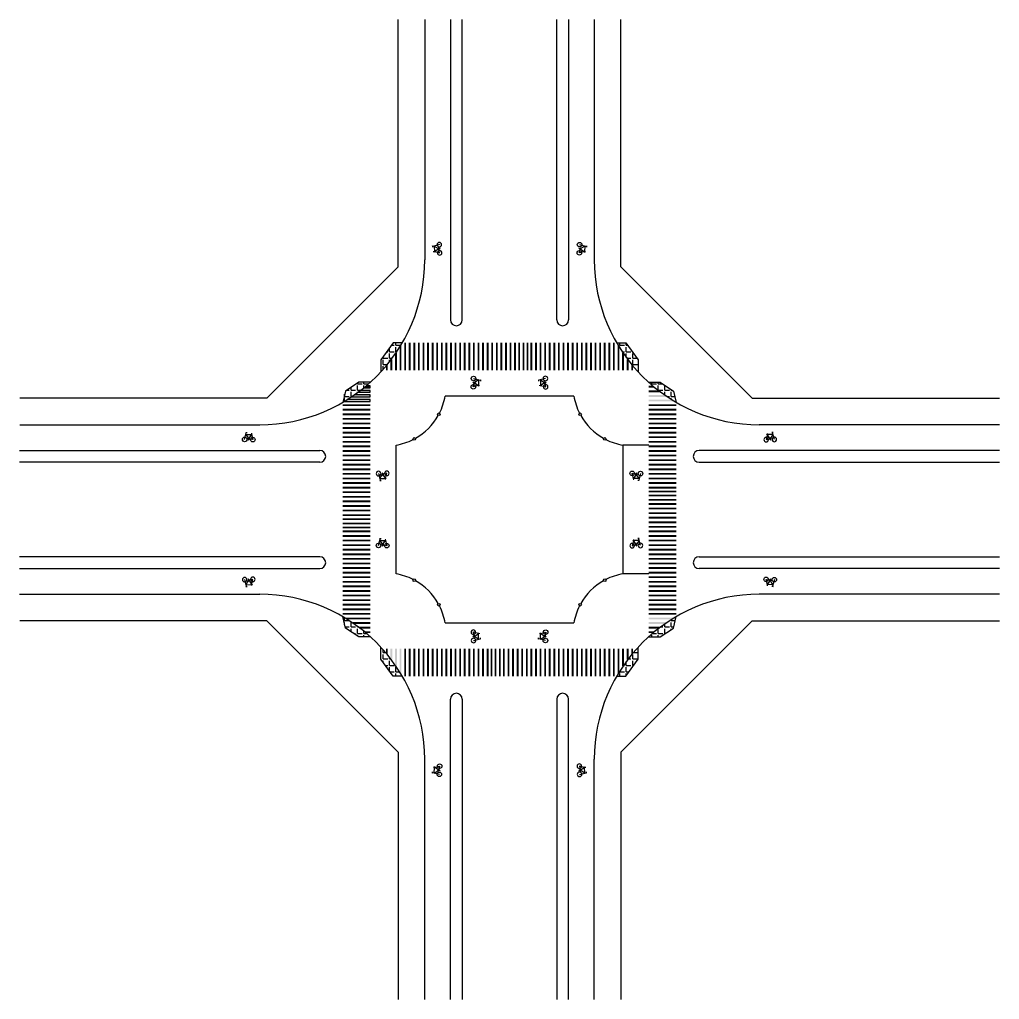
# Model space of a CAD drawing. Header units: millimetres. Extents: x -87150 to -43157, y 34118 to 68472.
# Drawn here: x -43263.7 to -43156.8, y 34232.2 to 34339.1 of the extents above; entities that cross this region are included whole.
import ezdxf

# ---------------------------------------------------------------- set-up
doc = ezdxf.new("R2010")
doc.units = ezdxf.units.MM
for name, color, linetype in [('ROADMARK', 7, 'Continuous'), ('tj绿化带', 3, 'Continuous'), ('tj道路标线', 7, 'Continuous'), ('人行横道', 7, 'Continuous')]:
    doc.layers.add(name, color=color, linetype=linetype)
pattern_1 = [(0, (-44031.4865, 33278.1872), (0, 0.6985), [0.508, -0.1905]), (90, (-44031.4865, 33278.1872), (-0.6985, 4e-17), [0.508, -0.1905])]

# ---------------------------------------------------------------- blocks, each defined once
blk = doc.blocks.new('BIKE')
at = {"layer": '人行横道'}
for p, q in [((0, 0), (0.35, 1.41)), ((0.35, 1.41), (0.25, 1.53)), ((0.25, 1.53), (0.55, 1.53)), ((0.28, 1.11), (1.51, 1.1)), ((0.28, 1.11), (0.9, 0.16)), ((0.9, 0.16), (0.87, -0.14)), ((0.9, 0.16), (1.6, 1.23)), ((0.9, 0.16), (0.95, 0.43)), ((1.8, -0.03), (0.9, 0.16)), ((0.95, 0.43), (1.01, 0.42)), ((1.6, 1.23), (1.42, 1.24)), ((1.51, 1.1), (1.8, -0.03)), ((0.87, -0.14), (0.77, -0.11))]:
    blk.add_line(p, q, dxfattribs=at)
for centre, radius in [((0, 0), 0.497), ((0.9, 0.16), 0.158), ((1.8, -0.03), 0.497)]:
    blk.add_circle(centre, radius, dxfattribs=at)

msp = doc.modelspace()

# ---------------------------------------------------------------- hatches: boundary and pattern name
at = {"true_color": 0x93278f}
h = msp.add_hatch(dxfattribs=at)
h.set_pattern_fill('ANGLE', color=217, scale=0.1)
h.set_pattern_definition(pattern_1)
h.paths.add_polyline_path([(-43222.9, 34303.87), (-43221.91, 34303.87, -0.054636), (-43224.24, 34300.71), (-43224.24, 34302.01)])
h.paths.add_polyline_path([(-43226.65, 34299.55), (-43225.41, 34299.55, -0.051723), (-43228.41, 34297.36), (-43228.13, 34298.6)])
h = msp.add_hatch(dxfattribs=at)
h.set_pattern_fill('ANGLE', color=217, scale=0.1)
h.set_pattern_definition(pattern_1)
h.paths.add_polyline_path([(-43197.54, 34303.87), (-43198.53, 34303.87, 0.054636), (-43196.19, 34300.71), (-43196.19, 34302.01)])
h.paths.add_polyline_path([(-43193.79, 34299.55), (-43195.02, 34299.55, 0.051723), (-43192.02, 34297.36), (-43192.31, 34298.6)])
h = msp.add_hatch(dxfattribs=at)
h.set_pattern_fill('ANGLE', color=217, scale=0.1)
h.set_pattern_definition(pattern_1)
h.paths.add_polyline_path([(-43222.9, 34267.48), (-43221.91, 34267.48, 0.054636), (-43224.24, 34270.63), (-43224.24, 34269.33)])
h.paths.add_polyline_path([(-43226.65, 34271.79), (-43225.41, 34271.79, 0.051723), (-43228.41, 34273.98), (-43228.13, 34272.74)])
h = msp.add_hatch(dxfattribs=at)
h.set_pattern_fill('ANGLE', color=217, scale=0.1)
h.set_pattern_definition(pattern_1)
h.paths.add_polyline_path([(-43197.54, 34267.48), (-43198.53, 34267.48, -0.054636), (-43196.19, 34270.63), (-43196.19, 34269.33)])
h.paths.add_polyline_path([(-43193.79, 34271.79), (-43195.02, 34271.79, -0.051723), (-43192.02, 34273.98), (-43192.31, 34272.74)])
at = {"layer": 'ROADMARK'}
h = msp.add_hatch(color=256, dxfattribs=at)
h.dxf.hatch_style = 1
h.paths.add_polyline_path([(-43225.41, 34298.67), (-43226.48, 34298.67, -0.004633), (-43226.75, 34298.46), (-43225.41, 34298.46)])
h = msp.add_hatch(color=256, dxfattribs=at)
h.dxf.hatch_style = 1
h.paths.add_polyline_path([(-43225.41, 34299.17), (-43225.86, 34299.17, -0.004379), (-43226.1, 34298.96), (-43225.41, 34298.96)])
h = msp.add_hatch(color=256, dxfattribs=at)
h.dxf.hatch_style = 1
h.paths.add_polyline_path([(-43195.02, 34299.17), (-43194.58, 34299.17, 0.004379), (-43194.34, 34298.96), (-43195.02, 34298.96)])
h = msp.add_hatch(color=256, dxfattribs=at)
h.dxf.hatch_style = 1
h.paths.add_polyline_path([(-43195.02, 34298.67), (-43193.96, 34298.67, 0.004633), (-43193.69, 34298.46), (-43195.02, 34298.46)])
h = msp.add_hatch(color=256, dxfattribs=at)
h.dxf.hatch_style = 1
h.paths.add_polyline_path([(-43225.41, 34297.67), (-43227.92, 34297.67, -0.005358), (-43228.25, 34297.46), (-43225.41, 34297.46)])
h = msp.add_hatch(color=256, dxfattribs=at)
h.dxf.hatch_style = 1
h.paths.add_polyline_path([(-43225.41, 34298.17), (-43227.16, 34298.17, -0.00495), (-43227.46, 34297.96), (-43225.41, 34297.96)])
h = msp.add_hatch(color=256, dxfattribs=at)
h.dxf.hatch_style = 1
h.paths.add_polyline_path([(-43195.02, 34298.17), (-43193.28, 34298.17, 0.00495), (-43192.98, 34297.96), (-43195.02, 34297.96)])
h = msp.add_hatch(color=256, dxfattribs=at)
h.dxf.hatch_style = 1
h.paths.add_polyline_path([(-43195.02, 34297.67), (-43192.52, 34297.67, 0.005358), (-43192.19, 34297.46), (-43195.02, 34297.46)])
h = msp.add_hatch(color=256, dxfattribs=at)
h.dxf.hatch_style = 1
h.paths.add_polyline_path([(-43195.02, 34273.68), (-43192.52, 34273.68, -0.005358), (-43192.19, 34273.88), (-43195.02, 34273.88)])
h = msp.add_hatch(color=256, dxfattribs=at)
h.dxf.hatch_style = 1
h.paths.add_polyline_path([(-43195.02, 34273.18), (-43193.28, 34273.18, -0.00495), (-43192.98, 34273.38), (-43195.02, 34273.38)])
h = msp.add_hatch(color=256, dxfattribs=at)
h.dxf.hatch_style = 1
h.paths.add_polyline_path([(-43195.02, 34272.68), (-43193.96, 34272.68, -0.004633), (-43193.69, 34272.88), (-43195.02, 34272.88)])
h = msp.add_hatch(color=256, dxfattribs=at)
h.dxf.hatch_style = 1
h.paths.add_polyline_path([(-43195.02, 34272.18), (-43194.58, 34272.18, -0.004379), (-43194.34, 34272.38), (-43195.02, 34272.38)])
h = msp.add_hatch(color=256, dxfattribs=at)
h.dxf.hatch_style = 1
h.paths.add_polyline_path([(-43223.71, 34270.48), (-43223.71, 34270.03, -0.004379), (-43223.51, 34269.79), (-43223.51, 34270.48)])
h = msp.add_hatch(color=256, dxfattribs=at)
h.dxf.hatch_style = 1
h.paths.add_polyline_path([(-43223.21, 34270.48), (-43223.21, 34269.41, -0.004633), (-43223.01, 34269.14), (-43223.01, 34270.48)])
h = msp.add_hatch(color=256, dxfattribs=at)
h.dxf.hatch_style = 1
h.paths.add_polyline_path([(-43222.71, 34270.48), (-43222.71, 34268.73, -0.00495), (-43222.51, 34268.44), (-43222.51, 34270.48)])
h = msp.add_hatch(color=256, dxfattribs=at)
h.dxf.hatch_style = 1
h.paths.add_polyline_path([(-43222.21, 34270.48), (-43222.21, 34267.97, -0.005358), (-43222.01, 34267.64), (-43222.01, 34270.48)])

# ---------------------------------------------------------------- linework, layer by layer
at = {"color": 242, "true_color": 0xcd2027}
for p, q in [((-43222.37, 34312.16), (-43222.37, 34339.13)), ((-43198.07, 34312.16), (-43198.07, 34339.13)), ((-43236.7, 34297.82), (-43222.37, 34312.16)), ((-43183.74, 34297.82), (-43198.07, 34312.16)), ((-43236.7, 34297.82), (-43263.66, 34297.82)), ((-43183.74, 34297.82), (-43156.77, 34297.82)), ((-43236.7, 34273.52), (-43263.66, 34273.52)), ((-43236.7, 34273.52), (-43222.37, 34259.19)), ((-43183.74, 34273.52), (-43198.07, 34259.19)), ((-43183.74, 34273.52), (-43156.77, 34273.52)), ((-43222.37, 34259.19), (-43222.37, 34232.22)), ((-43198.07, 34259.19), (-43198.07, 34232.22))]:
    msp.add_line(p, q, dxfattribs=at)
at = {"color": 175, "true_color": 0x4554a5}
for p, q in [((-43219.47, 34339.13), (-43219.47, 34312.92)), ((-43200.97, 34339.13), (-43200.97, 34312.92)), ((-43263.66, 34294.92), (-43237.46, 34294.92)), ((-43156.77, 34294.92), (-43182.98, 34294.92)), ((-43263.67, 34276.42), (-43237.47, 34276.42)), ((-43156.76, 34276.42), (-43182.97, 34276.42)), ((-43219.47, 34232.22), (-43219.47, 34258.42)), ((-43200.97, 34232.22), (-43200.97, 34258.42))]:
    msp.add_line(p, q, dxfattribs=at)
at = {"color": 217, "true_color": 0x93278f}
for p, q in [((-43222.9, 34303.87), (-43224.24, 34302.01)), ((-43221.91, 34303.87), (-43222.9, 34303.87)), ((-43198.53, 34303.87), (-43197.54, 34303.87)), ((-43197.54, 34303.87), (-43196.19, 34302.01)), ((-43224.24, 34302.01), (-43224.24, 34300.71)), ((-43196.19, 34302.01), (-43196.19, 34300.71)), ((-43226.65, 34299.55), (-43228.13, 34298.6)), ((-43225.41, 34299.55), (-43226.65, 34299.55)), ((-43195.02, 34299.55), (-43193.79, 34299.55)), ((-43193.79, 34299.55), (-43192.31, 34298.6)), ((-43228.13, 34298.6), (-43228.41, 34297.36)), ((-43192.31, 34298.6), (-43192.02, 34297.36)), ((-43228.13, 34272.74), (-43228.41, 34273.98)), ((-43192.31, 34272.74), (-43192.02, 34273.98)), ((-43226.65, 34271.79), (-43228.13, 34272.74)), ((-43193.79, 34271.79), (-43192.31, 34272.74)), ((-43225.41, 34271.79), (-43226.65, 34271.79)), ((-43195.02, 34271.79), (-43193.79, 34271.79)), ((-43224.24, 34269.33), (-43224.24, 34270.63)), ((-43196.19, 34269.33), (-43196.19, 34270.63)), ((-43222.9, 34267.48), (-43224.24, 34269.33)), ((-43197.54, 34267.48), (-43196.19, 34269.33)), ((-43221.91, 34267.48), (-43222.9, 34267.48)), ((-43198.53, 34267.48), (-43197.54, 34267.48))]:
    msp.add_line(p, q, dxfattribs=at)
for p, q in [((-43203.2, 34298.05), (-43217.24, 34298.05)), ((-43222.6, 34278.65), (-43222.6, 34292.69)), ((-43195.02, 34292.69), (-43197.84, 34292.69)), ((-43197.84, 34292.69), (-43197.84, 34278.65)), ((-43195.02, 34278.65), (-43197.84, 34278.65)), ((-43217.24, 34273.29), (-43203.2, 34273.29))]:
    msp.add_line(p, q)
for centre in [(-43217.92, 34296.06), (-43202.52, 34296.06), (-43220.61, 34293.37), (-43199.83, 34293.37), (-43220.61, 34277.97), (-43199.83, 34277.97), (-43217.92, 34275.28), (-43202.52, 34275.28)]:
    msp.add_circle(centre, 0.143, dxfattribs=at)
at = {"color": 175, "true_color": 0x4554a5}
for centre, start, end in [((-43237.47, 34312.92), 270, 0), ((-43182.97, 34312.92), 180, 270), ((-43237.47, 34258.42), 0, 90), ((-43182.97, 34258.42), 90, 180)]:
    msp.add_arc(centre, 18, start, end, dxfattribs=at)
at = {"color": 217, "true_color": 0x93278f}
for centre, start, end in [((-43223.69, 34299.14), 333.1543, 350.4215), ((-43196.75, 34299.14), 189.5785, 206.8457), ((-43223.69, 34299.14), 299.3582, 330.6418), ((-43196.75, 34299.14), 209.3582, 240.6418), ((-43223.69, 34299.14), 279.5785, 296.8457), ((-43196.75, 34299.14), 243.1543, 260.4215), ((-43223.69, 34272.2), 63.1543, 80.4215), ((-43196.75, 34272.2), 99.5785, 116.8457), ((-43223.69, 34272.2), 29.3582, 60.6418), ((-43196.75, 34272.2), 119.3582, 150.6418), ((-43223.69, 34272.2), 9.5785, 26.8457), ((-43196.75, 34272.2), 153.1543, 170.4215)]:
    msp.add_arc(centre, 6.54, start, end, dxfattribs=at)
at = {"layer": 'ROADMARK'}
for p, q in [((-43226.75, 34298.46), (-43225.41, 34298.46)), ((-43225.41, 34298.67), (-43226.48, 34298.67)), ((-43226.1, 34298.96), (-43225.41, 34298.96)), ((-43225.41, 34299.17), (-43225.86, 34299.17)), ((-43225.41, 34298.96), (-43225.41, 34299.17)), ((-43225.41, 34298.46), (-43225.41, 34298.67)), ((-43228.25, 34297.46), (-43225.41, 34297.46)), ((-43225.41, 34297.67), (-43227.92, 34297.67)), ((-43227.46, 34297.96), (-43225.41, 34297.96)), ((-43225.41, 34298.17), (-43227.16, 34298.17)), ((-43225.41, 34297.96), (-43225.41, 34298.17)), ((-43225.41, 34297.46), (-43225.41, 34297.67)), ((-43225.41, 34297.46), (-43225.41, 34297.66))]:
    msp.add_line(p, q, dxfattribs=at)
at = {"layer": 'tj绿化带'}
for p, q in [((-43216.65, 34339.13), (-43216.65, 34306.36)), ((-43215.38, 34306.36), (-43215.38, 34339.13)), ((-43205.06, 34306.36), (-43205.06, 34339.13)), ((-43203.78, 34339.13), (-43203.78, 34306.36)), ((-43263.67, 34292.11), (-43230.91, 34292.11)), ((-43156.76, 34292.11), (-43189.53, 34292.11)), ((-43230.91, 34290.83), (-43263.67, 34290.83)), ((-43189.53, 34290.83), (-43156.76, 34290.83)), ((-43230.91, 34280.51), (-43263.67, 34280.51)), ((-43189.53, 34280.51), (-43156.76, 34280.51)), ((-43263.67, 34279.24), (-43230.91, 34279.24)), ((-43156.76, 34279.24), (-43189.53, 34279.24)), ((-43216.65, 34232.22), (-43216.65, 34264.98)), ((-43215.38, 34264.98), (-43215.38, 34232.22)), ((-43205.06, 34264.98), (-43205.06, 34232.22)), ((-43203.78, 34232.22), (-43203.78, 34264.98))]:
    msp.add_line(p, q, dxfattribs=at)
for centre, start, end in [((-43216.02, 34306.36), 180, 0), ((-43204.42, 34306.36), 180, 0), ((-43230.91, 34291.47), 270, 90), ((-43189.53, 34291.47), 90, 270), ((-43230.91, 34279.87), 270, 90), ((-43189.53, 34279.87), 90, 270), ((-43216.02, 34264.98), 360, 180), ((-43204.42, 34264.98), 360, 180)]:
    msp.add_arc(centre, 0.636, start, end, dxfattribs=at)
at = {"layer": 'tj道路标线', "const_width": 0.2}
for points in [[(-43221.61, 34303.87), (-43221.61, 34300.87)], [(-43221.11, 34303.87), (-43221.11, 34300.87)], [(-43220.61, 34303.87), (-43220.61, 34300.87)], [(-43220.11, 34303.87), (-43220.11, 34300.87)], [(-43219.61, 34303.87), (-43219.61, 34300.87)], [(-43219.11, 34303.87), (-43219.11, 34300.87)], [(-43217.61, 34303.87), (-43217.61, 34300.87)], [(-43216.11, 34303.87), (-43216.11, 34300.87)], [(-43214.61, 34303.87), (-43214.61, 34300.87)], [(-43213.11, 34303.87), (-43213.11, 34300.87)], [(-43207.33, 34303.87), (-43207.33, 34300.87)], [(-43205.83, 34303.87), (-43205.83, 34300.87)], [(-43204.33, 34303.87), (-43204.33, 34300.87)], [(-43202.83, 34303.87), (-43202.83, 34300.87)], [(-43201.33, 34303.87), (-43201.33, 34300.87)], [(-43200.83, 34303.87), (-43200.83, 34300.87)], [(-43200.33, 34303.87), (-43200.33, 34300.87)], [(-43199.83, 34303.87), (-43199.83, 34300.87)], [(-43199.33, 34303.87), (-43199.33, 34300.87)], [(-43198.83, 34303.87), (-43198.83, 34300.87)], [(-43222.61, 34302.76), (-43222.61, 34300.87)], [(-43222.11, 34303.53), (-43222.11, 34300.87)], [(-43198.33, 34303.53), (-43198.33, 34300.87)], [(-43197.83, 34302.76), (-43197.83, 34300.87)], [(-43223.61, 34301.43), (-43223.61, 34300.87)], [(-43223.11, 34302.06), (-43223.11, 34300.87)], [(-43197.33, 34302.06), (-43197.33, 34300.87)], [(-43196.83, 34301.43), (-43196.83, 34300.87)], [(-43228.41, 34297.06), (-43225.41, 34297.06)], [(-43228.41, 34296.56), (-43225.41, 34296.56)], [(-43228.41, 34296.06), (-43225.41, 34296.06)], [(-43192.02, 34297.06), (-43195.02, 34297.06)], [(-43192.02, 34296.56), (-43195.02, 34296.56)], [(-43192.02, 34296.06), (-43195.02, 34296.06)], [(-43228.41, 34295.56), (-43225.41, 34295.56)], [(-43228.41, 34295.06), (-43225.41, 34295.06)], [(-43192.02, 34295.56), (-43195.02, 34295.56)], [(-43192.02, 34295.06), (-43195.02, 34295.06)], [(-43228.41, 34294.56), (-43225.41, 34294.56)], [(-43192.02, 34294.56), (-43195.02, 34294.56)], [(-43228.41, 34293.06), (-43225.41, 34293.06)], [(-43192.02, 34293.06), (-43195.02, 34293.06)], [(-43228.41, 34291.56), (-43225.41, 34291.56)], [(-43192.02, 34291.56), (-43195.02, 34291.56)], [(-43228.41, 34290.06), (-43225.41, 34290.06)], [(-43192.02, 34290.06), (-43195.02, 34290.06)], [(-43228.41, 34288.56), (-43225.41, 34288.56)], [(-43192.02, 34288.56), (-43195.02, 34288.56)], [(-43228.41, 34282.78), (-43225.41, 34282.78)], [(-43192.02, 34282.78), (-43195.02, 34282.78)], [(-43228.41, 34281.28), (-43225.41, 34281.28)], [(-43192.02, 34281.28), (-43195.02, 34281.28)], [(-43228.41, 34279.78), (-43225.41, 34279.78)], [(-43192.02, 34279.78), (-43195.02, 34279.78)], [(-43228.41, 34278.28), (-43225.41, 34278.28)], [(-43192.02, 34278.28), (-43195.02, 34278.28)], [(-43228.41, 34276.78), (-43225.41, 34276.78)], [(-43228.41, 34276.28), (-43225.41, 34276.28)], [(-43228.41, 34275.78), (-43225.41, 34275.78)], [(-43192.02, 34276.78), (-43195.02, 34276.78)], [(-43192.02, 34276.28), (-43195.02, 34276.28)], [(-43192.02, 34275.78), (-43195.02, 34275.78)], [(-43228.41, 34275.28), (-43225.41, 34275.28)], [(-43228.41, 34274.78), (-43225.41, 34274.78)], [(-43192.02, 34275.28), (-43195.02, 34275.28)], [(-43192.02, 34274.78), (-43195.02, 34274.78)], [(-43228.41, 34274.28), (-43225.41, 34274.28)], [(-43228.08, 34273.78), (-43225.41, 34273.78)], [(-43192.02, 34274.28), (-43195.02, 34274.28)], [(-43227.31, 34273.28), (-43225.41, 34273.28)], [(-43226.61, 34272.78), (-43225.41, 34272.78)], [(-43225.98, 34272.28), (-43225.41, 34272.28)], [(-43221.61, 34267.48), (-43221.61, 34270.48)], [(-43221.11, 34267.48), (-43221.11, 34270.48)], [(-43220.61, 34267.48), (-43220.61, 34270.48)], [(-43220.11, 34267.48), (-43220.11, 34270.48)], [(-43219.61, 34267.48), (-43219.61, 34270.48)], [(-43219.11, 34267.48), (-43219.11, 34270.48)], [(-43217.61, 34267.48), (-43217.61, 34270.48)], [(-43216.11, 34267.48), (-43216.11, 34270.48)], [(-43214.61, 34267.48), (-43214.61, 34270.48)], [(-43213.11, 34267.48), (-43213.11, 34270.48)], [(-43207.33, 34267.48), (-43207.33, 34270.48)], [(-43205.83, 34267.48), (-43205.83, 34270.48)], [(-43204.33, 34267.48), (-43204.33, 34270.48)], [(-43202.83, 34267.48), (-43202.83, 34270.48)], [(-43201.33, 34267.48), (-43201.33, 34270.48)], [(-43200.83, 34267.48), (-43200.83, 34270.48)], [(-43200.33, 34267.48), (-43200.33, 34270.48)], [(-43199.83, 34267.48), (-43199.83, 34270.48)], [(-43199.33, 34267.48), (-43199.33, 34270.48)], [(-43198.83, 34267.48), (-43198.83, 34270.48)], [(-43198.33, 34267.81), (-43198.33, 34270.48)], [(-43197.83, 34268.58), (-43197.83, 34270.48)], [(-43197.33, 34269.28), (-43197.33, 34270.48)], [(-43196.83, 34269.91), (-43196.83, 34270.48)]]:
    msp.add_lwpolyline(points, dxfattribs=at)
at = {"layer": 'tj道路标线'}
for points in [[(-43218.61, 34303.87, 0.2, 0.2, 0), (-43218.61, 34300.87, 0.2, 0.2, 0)], [(-43218.11, 34303.87, 0.2, 0.2, 0), (-43218.11, 34300.87, 0.2, 0.2, 0)], [(-43217.11, 34303.87, 0.2, 0.2, 0), (-43217.11, 34300.87, 0.2, 0.2, 0)], [(-43216.61, 34303.87, 0.2, 0.2, 0), (-43216.61, 34300.87, 0.2, 0.2, 0)], [(-43215.61, 34303.87, 0.2, 0.2, 0), (-43215.61, 34300.87, 0.2, 0.2, 0)], [(-43215.11, 34303.87, 0.2, 0.2, 0), (-43215.11, 34300.87, 0.2, 0.2, 0)], [(-43214.11, 34303.87, 0.2, 0.2, 0), (-43214.11, 34300.87, 0.2, 0.2, 0)], [(-43213.61, 34303.87, 0.2, 0.2, 0), (-43213.61, 34300.87, 0.2, 0.2, 0)], [(-43212.61, 34303.87, 0.2, 0.2, 0), (-43212.61, 34300.87, 0.2, 0.2, 0)], [(-43212.11, 34303.87, 0.2, 0.2, 0), (-43212.11, 34300.87, 0.2, 0.2, 0)], [(-43211.61, 34303.87, 0.2, 0.2, 0), (-43211.61, 34300.87, 0.2, 0.2, 0)], [(-43211.11, 34303.87, 0.2, 0.2, 0), (-43211.11, 34300.87, 0.2, 0.2, 0)], [(-43210.61, 34303.87, 0.2, 0.2, 0), (-43210.61, 34300.87, 0.2, 0.2, 0)], [(-43210.11, 34303.87, 0.2, 0.2, 0), (-43210.11, 34300.87, 0.2, 0.2, 0)], [(-43209.61, 34303.87, 0.2, 0.2, 0), (-43209.61, 34300.87, 0.2, 0.2, 0)], [(-43209.16, 34303.87, 0.2, 0.2, 0), (-43209.16, 34300.87, 0.2, 0.2, 0)], [(-43208.7, 34303.87, 0.2, 0.2, 0), (-43208.7, 34300.87, 0.2, 0.2, 0)], [(-43208.26, 34303.87, 0.2, 0.2, 0), (-43208.26, 34300.87, 0.2, 0.2, 0)], [(-43207.83, 34303.87, 0.2, 0.2, 0), (-43207.83, 34300.87, 0.2, 0.2, 0)], [(-43206.83, 34303.87, 0.2, 0.2, 0), (-43206.83, 34300.87, 0.2, 0.2, 0)], [(-43206.33, 34303.87, 0.2, 0.2, 0), (-43206.33, 34300.87, 0.2, 0.2, 0)], [(-43205.33, 34303.87, 0.2, 0.2, 0), (-43205.33, 34300.87, 0.2, 0.2, 0)], [(-43204.83, 34303.87, 0.2, 0.2, 0), (-43204.83, 34300.87, 0.2, 0.2, 0)], [(-43203.83, 34303.87, 0.2, 0.2, 0), (-43203.83, 34300.87, 0.2, 0.2, 0)], [(-43203.33, 34303.87, 0.2, 0.2, 0), (-43203.33, 34300.87, 0.2, 0.2, 0)], [(-43202.33, 34303.87, 0.2, 0.2, 0), (-43202.33, 34300.87, 0.2, 0.2, 0)], [(-43201.83, 34303.87, 0.2, 0.2, 0), (-43201.83, 34300.87, 0.2, 0.2, 0)], [(-43228.41, 34294.06, 0.2, 0.2, 0), (-43225.41, 34294.06, 0.2, 0.2, 0)], [(-43192.02, 34294.06, 0.2, 0.2, 0), (-43195.02, 34294.06, 0.2, 0.2, 0)], [(-43228.41, 34293.56, 0.2, 0.2, 0), (-43225.41, 34293.56, 0.2, 0.2, 0)], [(-43192.02, 34293.56, 0.2, 0.2, 0), (-43195.02, 34293.56, 0.2, 0.2, 0)], [(-43228.41, 34292.56, 0.2, 0.2, 0), (-43225.41, 34292.56, 0.2, 0.2, 0)], [(-43228.41, 34292.06, 0.2, 0.2, 0), (-43225.41, 34292.06, 0.2, 0.2, 0)], [(-43192.02, 34292.56, 0.2, 0.2, 0), (-43195.02, 34292.56, 0.2, 0.2, 0)], [(-43192.02, 34292.06, 0.2, 0.2, 0), (-43195.02, 34292.06, 0.2, 0.2, 0)], [(-43228.41, 34291.06, 0.2, 0.2, 0), (-43225.41, 34291.06, 0.2, 0.2, 0)], [(-43192.02, 34291.06, 0.2, 0.2, 0), (-43195.02, 34291.06, 0.2, 0.2, 0)], [(-43228.41, 34290.56, 0.2, 0.2, 0), (-43225.41, 34290.56, 0.2, 0.2, 0)], [(-43192.02, 34290.56, 0.2, 0.2, 0), (-43195.02, 34290.56, 0.2, 0.2, 0)], [(-43228.41, 34289.56, 0.2, 0.2, 0), (-43225.41, 34289.56, 0.2, 0.2, 0)], [(-43228.41, 34289.06, 0.2, 0.2, 0), (-43225.41, 34289.06, 0.2, 0.2, 0)], [(-43192.02, 34289.56, 0.2, 0.2, 0), (-43195.02, 34289.56, 0.2, 0.2, 0)], [(-43192.02, 34289.06, 0.2, 0.2, 0), (-43195.02, 34289.06, 0.2, 0.2, 0)], [(-43228.41, 34288.06, 0.2, 0.2, 0), (-43225.41, 34288.06, 0.2, 0.2, 0)], [(-43228.41, 34287.56, 0.2, 0.2, 0), (-43225.41, 34287.56, 0.2, 0.2, 0)], [(-43192.02, 34288.06, 0.2, 0.2, 0), (-43195.02, 34288.06, 0.2, 0.2, 0)], [(-43192.02, 34287.63, 0.2, 0.2, 0), (-43195.02, 34287.63, 0.2, 0.2, 0)], [(-43228.41, 34287.06, 0.2, 0.2, 0), (-43225.41, 34287.06, 0.2, 0.2, 0)], [(-43228.41, 34286.56, 0.2, 0.2, 0), (-43225.41, 34286.56, 0.2, 0.2, 0)], [(-43192.02, 34287.19, 0.2, 0.2, 0), (-43195.02, 34287.19, 0.2, 0.2, 0)], [(-43192.02, 34286.73, 0.2, 0.2, 0), (-43195.02, 34286.73, 0.2, 0.2, 0)], [(-43228.41, 34286.06, 0.2, 0.2, 0), (-43225.41, 34286.06, 0.2, 0.2, 0)], [(-43228.41, 34285.56, 0.2, 0.2, 0), (-43225.41, 34285.56, 0.2, 0.2, 0)], [(-43192.02, 34286.28, 0.2, 0.2, 0), (-43195.02, 34286.28, 0.2, 0.2, 0)], [(-43192.02, 34285.78, 0.2, 0.2, 0), (-43195.02, 34285.78, 0.2, 0.2, 0)], [(-43228.41, 34285.06, 0.2, 0.2, 0), (-43225.41, 34285.06, 0.2, 0.2, 0)], [(-43228.41, 34284.61, 0.2, 0.2, 0), (-43225.41, 34284.61, 0.2, 0.2, 0)], [(-43192.02, 34285.28, 0.2, 0.2, 0), (-43195.02, 34285.28, 0.2, 0.2, 0)], [(-43192.02, 34284.78, 0.2, 0.2, 0), (-43195.02, 34284.78, 0.2, 0.2, 0)], [(-43228.41, 34284.15, 0.2, 0.2, 0), (-43225.41, 34284.15, 0.2, 0.2, 0)], [(-43228.41, 34283.71, 0.2, 0.2, 0), (-43225.41, 34283.71, 0.2, 0.2, 0)], [(-43228.41, 34283.28, 0.2, 0.2, 0), (-43225.41, 34283.28, 0.2, 0.2, 0)], [(-43192.02, 34284.28, 0.2, 0.2, 0), (-43195.02, 34284.28, 0.2, 0.2, 0)], [(-43192.02, 34283.78, 0.2, 0.2, 0), (-43195.02, 34283.78, 0.2, 0.2, 0)], [(-43192.02, 34283.28, 0.2, 0.2, 0), (-43195.02, 34283.28, 0.2, 0.2, 0)], [(-43228.41, 34282.28, 0.2, 0.2, 0), (-43225.41, 34282.28, 0.2, 0.2, 0)], [(-43192.02, 34282.28, 0.2, 0.2, 0), (-43195.02, 34282.28, 0.2, 0.2, 0)], [(-43228.41, 34281.78, 0.2, 0.2, 0), (-43225.41, 34281.78, 0.2, 0.2, 0)], [(-43192.02, 34281.78, 0.2, 0.2, 0), (-43195.02, 34281.78, 0.2, 0.2, 0)], [(-43228.41, 34280.78, 0.2, 0.2, 0), (-43225.41, 34280.78, 0.2, 0.2, 0)], [(-43228.41, 34280.28, 0.2, 0.2, 0), (-43225.41, 34280.28, 0.2, 0.2, 0)], [(-43192.02, 34280.78, 0.2, 0.2, 0), (-43195.02, 34280.78, 0.2, 0.2, 0)], [(-43192.02, 34280.28, 0.2, 0.2, 0), (-43195.02, 34280.28, 0.2, 0.2, 0)], [(-43228.41, 34279.28, 0.2, 0.2, 0), (-43225.41, 34279.28, 0.2, 0.2, 0)], [(-43192.02, 34279.28, 0.2, 0.2, 0), (-43195.02, 34279.28, 0.2, 0.2, 0)], [(-43228.41, 34278.78, 0.2, 0.2, 0), (-43225.41, 34278.78, 0.2, 0.2, 0)], [(-43192.02, 34278.78, 0.2, 0.2, 0), (-43195.02, 34278.78, 0.2, 0.2, 0)], [(-43228.41, 34277.78, 0.2, 0.2, 0), (-43225.41, 34277.78, 0.2, 0.2, 0)], [(-43228.41, 34277.28, 0.2, 0.2, 0), (-43225.41, 34277.28, 0.2, 0.2, 0)], [(-43192.02, 34277.78, 0.2, 0.2, 0), (-43195.02, 34277.78, 0.2, 0.2, 0)], [(-43192.02, 34277.28, 0.2, 0.2, 0), (-43195.02, 34277.28, 0.2, 0.2, 0)], [(-43218.61, 34267.48, 0.2, 0.2, 0), (-43218.61, 34270.48, 0.2, 0.2, 0)], [(-43218.11, 34267.48, 0.2, 0.2, 0), (-43218.11, 34270.48, 0.2, 0.2, 0)], [(-43217.11, 34267.48, 0.2, 0.2, 0), (-43217.11, 34270.48, 0.2, 0.2, 0)], [(-43216.61, 34267.48, 0.2, 0.2, 0), (-43216.61, 34270.48, 0.2, 0.2, 0)], [(-43215.61, 34267.48, 0.2, 0.2, 0), (-43215.61, 34270.48, 0.2, 0.2, 0)], [(-43215.11, 34267.48, 0.2, 0.2, 0), (-43215.11, 34270.48, 0.2, 0.2, 0)], [(-43214.11, 34267.48, 0.2, 0.2, 0), (-43214.11, 34270.48, 0.2, 0.2, 0)], [(-43213.61, 34267.48, 0.2, 0.2, 0), (-43213.61, 34270.48, 0.2, 0.2, 0)], [(-43212.61, 34267.48, 0.2, 0.2, 0), (-43212.61, 34270.48, 0.2, 0.2, 0)], [(-43212.18, 34267.48, 0.2, 0.2, 0), (-43212.18, 34270.48, 0.2, 0.2, 0)], [(-43211.74, 34267.48, 0.2, 0.2, 0), (-43211.74, 34270.48, 0.2, 0.2, 0)], [(-43211.28, 34267.48, 0.2, 0.2, 0), (-43211.28, 34270.48, 0.2, 0.2, 0)], [(-43210.83, 34267.48, 0.2, 0.2, 0), (-43210.83, 34270.48, 0.2, 0.2, 0)], [(-43210.33, 34267.48, 0.2, 0.2, 0), (-43210.33, 34270.48, 0.2, 0.2, 0)], [(-43209.83, 34267.48, 0.2, 0.2, 0), (-43209.83, 34270.48, 0.2, 0.2, 0)], [(-43209.33, 34267.48, 0.2, 0.2, 0), (-43209.33, 34270.48, 0.2, 0.2, 0)], [(-43208.83, 34267.48, 0.2, 0.2, 0), (-43208.83, 34270.48, 0.2, 0.2, 0)], [(-43208.33, 34267.48, 0.2, 0.2, 0), (-43208.33, 34270.48, 0.2, 0.2, 0)], [(-43207.83, 34267.48, 0.2, 0.2, 0), (-43207.83, 34270.48, 0.2, 0.2, 0)], [(-43206.83, 34267.48, 0.2, 0.2, 0), (-43206.83, 34270.48, 0.2, 0.2, 0)], [(-43206.33, 34267.48, 0.2, 0.2, 0), (-43206.33, 34270.48, 0.2, 0.2, 0)], [(-43205.33, 34267.48, 0.2, 0.2, 0), (-43205.33, 34270.48, 0.2, 0.2, 0)], [(-43204.83, 34267.48, 0.2, 0.2, 0), (-43204.83, 34270.48, 0.2, 0.2, 0)], [(-43203.83, 34267.48, 0.2, 0.2, 0), (-43203.83, 34270.48, 0.2, 0.2, 0)], [(-43203.33, 34267.48, 0.2, 0.2, 0), (-43203.33, 34270.48, 0.2, 0.2, 0)], [(-43202.33, 34267.48, 0.2, 0.2, 0), (-43202.33, 34270.48, 0.2, 0.2, 0)], [(-43201.83, 34267.48, 0.2, 0.2, 0), (-43201.83, 34270.48, 0.2, 0.2, 0)]]:
    msp.add_lwpolyline(points, format="xyseb", dxfattribs=at)

# ---------------------------------------------------------------- block references
for p, xscale, yscale, zscale, rotation in [((-43217.87, 34314.57), -0.4999999999999998, 0.5, 0.5, 90.8830889672042), ((-43202.57, 34314.57), 0.4999999999999998, 0.4999999999999998, 0.4999999999999998, 269.1169110327958), ((-43214.14, 34299.96), 0.5, 0.5, 0.5, 269.1169113238378), ((-43206.3, 34299.96), -0.5, 0.5, 0.5, 90.88308887019002), ((-43239.12, 34293.32), 0.5, 0.5, 0.5, 359.1169112268238), ((-43181.32, 34293.32), -0.4999999999999998, 0.5, 0.5, 0.8830889672045129), ((-43224.51, 34289.59), -0.5, 0.5, 0.5, 180.8830887731762), ((-43195.93, 34289.59), 0.5, 0.5, 0.5, 179.1169113238377), ((-43224.51, 34281.75), 0.5, 0.5, 0.5, 359.1169112268238), ((-43195.93, 34281.75), -0.5, 0.5, 0.5, 0.8830888701900365), ((-43239.12, 34278.02), -0.4999999999999998, 0.5, 0.5, 180.8830891612323), ((-43181.32, 34278.02), 0.5, 0.5, 0.5, 179.1169110327961), ((-43214.14, 34271.38), -0.5, 0.5, 0.5, 270.8830887731762), ((-43206.3, 34271.38), 0.5, 0.5, 0.5, 89.11691122682385), ((-43217.87, 34256.77), 0.5, 0.5, 0.5, 89.11691122682353), ((-43202.57, 34256.77), -0.4999999999999998, 0.5, 0.5, 270.883089161232)]:
    msp.add_blockref('BIKE', p, dxfattribs=dict(at, xscale=xscale, yscale=yscale, zscale=zscale, rotation=rotation))

doc.saveas('drawing.dxf')
